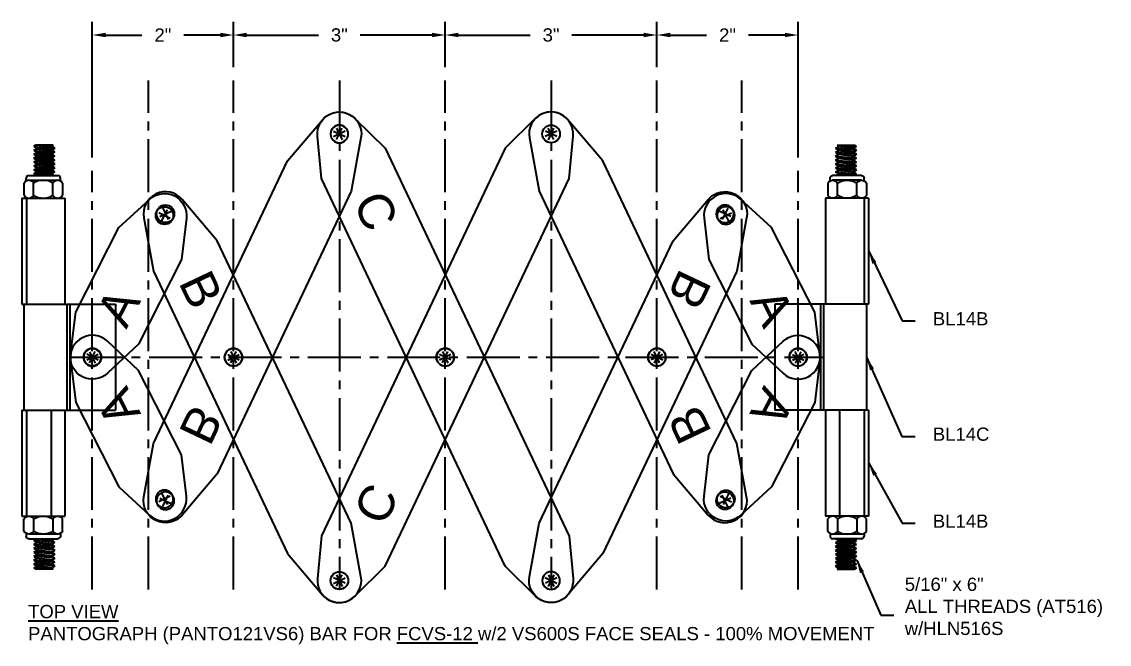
# Model space of a CAD drawing. Header units: inches. Extents: x 1.6 to 29.2, y -12.1 to 19.9.
# Drawn here: x 13.33 to 28.74, y 11.05 to 19.87 of the extents above; entities that cross this region are included whole.
import ezdxf

# ---------------------------------------------------------------- set-up
doc = ezdxf.new("R2010")
doc.units = ezdxf.units.IN
doc.header["$MEASUREMENT"] = 0
doc.linetypes.add('CENTER2', pattern=[1.125, 0.75, -0.125, 0.125, -0.125])
for name, color, linetype in [('Anchors', 4, 'Continuous'), ('Conditions', 1, 'Continuous'), ('Dimensions', 3, 'Continuous'), ('Text', 2, 'Continuous')]:
    doc.layers.add(name, color=color, linetype=linetype)
doc.styles.add('Arial', font='arial.ttf')
doc.dimstyles.new('Arial', dxfattribs={"dimtxt": 0.1875, "dimasz": 0.1875, "dimexe": 0.1875, "dimexo": 0.1875, "dimgap": 0.1875, "dimtad": 0, "dimtih": 1, "dimtoh": 1, "dimdec": 4, "dimzin": 0, "dimdsep": 46, "dimlunit": 4, "dimtxsty": 'Arial', "dimcen": 0.1875, "dimadec": 0, "dimazin": 0, "dimtfac": 1, "dimtdec": 4, "dimtofl": 0, "dimtmove": 0, "dimatfit": 3, "dimfxl": 0, "dimfrac": 2, "dimtolj": 1, "dimtzin": 0, "dimarcsym": 0})

# ---------------------------------------------------------------- blocks, each defined once
blk = doc.blocks.new('B')
blk.add_lwpolyline([(31.274, 47.741), (32.015, 47.542), (36.445, 47.542), (37.186, 47.741, 0.767327), (37.186, 48.343), (36.445, 48.542), (32.015, 48.542), (31.274, 48.343, 0.767327)], format="xyb", close=True)
for centre in [(31.355, 48.042), (33.605, 48.042), (37.106, 48.042)]:
    blk.add_circle(centre, 0.125)
at = {"layer": 'Conditions'}
for p, q in [((31.355, 47.952), (31.355, 48.132)), ((33.605, 47.952), (33.605, 48.132)), ((37.106, 47.952), (37.106, 48.132)), ((31.265, 48.042), (31.445, 48.042)), ((33.515, 48.042), (33.695, 48.042)), ((37.016, 48.042), (37.196, 48.042))]:
    blk.add_line(p, q, dxfattribs=at)
at = {"layer": 'Text', "insert": (32.308, 48.288), "char_height": 0.5, "attachment_point": 1, "style": 'Arial'}
blk.add_mtext('B', dxfattribs=at)
blk = doc.blocks.new('*D34')
at = {"layer": 'Defpoints', "color": 0}
for p in [(16.334, 19.679), (16.334, 19.037), (14.334, 17.756)]:
    blk.add_point(p, dxfattribs=at)
at = {"layer": 'Dimensions', "color": 0, "lineweight": -2}
for p, q in [((14.334, 17.944), (14.334, 19.867)), ((16.334, 19.224), (16.334, 19.867)), ((14.522, 19.679), (15.037, 19.679)), ((16.147, 19.679), (15.631, 19.679))]:
    blk.add_line(p, q, dxfattribs=at)
at = {"layer": 'Dimensions', "color": 0}
for points in [[(14.522, 19.711), (14.522, 19.648), (14.334, 19.679)], [(16.147, 19.711), (16.147, 19.648), (16.334, 19.679)]]:
    blk.add_solid(points, dxfattribs=at)
at = {"layer": 'Dimensions', "color": 0, "insert": (15.334, 19.679), "char_height": 0.1875, "attachment_point": 5, "style": 'Arial'}
blk.add_mtext('\\A1;2"', dxfattribs=at)
blk = doc.blocks.new('HLN516S')
at = {"layer": 'Anchors'}
for p, q in [((-0.205, 0.32), (0.205, 0.32)), ((-0.274, 0.213), (-0.274, 0.04)), ((-0.242, 0.244), (-0.242, 0.283)), ((-0.205, 0.253), (0.205, 0.253)), ((-0.137, 0.04), (-0.137, 0.213)), ((0.137, 0.04), (0.137, 0.213)), ((0.242, 0.244), (0.242, 0.283)), ((0.274, 0.213), (0.274, 0.04)), ((-0.205, 0), (0.205, 0))]:
    blk.add_line(p, q, dxfattribs=at)
for centre, radius, start, end in [((-0.205, 0.283), 0.037, 90, 180), ((0.205, 0.283), 0.037, 0, 90), ((-0.205, 0.175), 0.0783, 29.0208, 150.9792), ((0, 0.001), 0.253, 57.1911, 122.8089), ((0.205, 0.175), 0.0783, 29.0208, 150.9792), ((-0.205, 0.078), 0.0783, 209.0208, 330.9792), ((0, 0.253), 0.253, 237.1911, 302.8089), ((0.205, 0.078), 0.0783, 209.0208, 330.9792)]:
    blk.add_arc(centre, radius, start, end, dxfattribs=at)
blk = doc.blocks.new('BL-14B&C')
for p, q in [((71.097, 26.473), (70.487, 26.473)), ((70.487, 26.473), (70.487, 24.973)), ((71.032, 26.473), (71.032, 24.973)), ((71.097, 26.473), (71.097, 24.973)), ((71.067, 24.97), (69.767, 24.97)), ((69.767, 24.97), (69.767, 23.47)), ((70.417, 24.97), (70.417, 23.47)), ((70.457, 24.97), (70.457, 23.47)), ((71.097, 24.973), (70.487, 24.973)), ((71.067, 24.97), (71.067, 23.47)), ((71.067, 23.47), (69.767, 23.47)), ((71.097, 23.469), (70.487, 23.469)), ((70.487, 23.469), (70.487, 21.969)), ((70.682, 23.469), (70.682, 21.969)), ((71.032, 23.469), (71.032, 21.969)), ((71.097, 23.469), (71.097, 21.969)), ((71.097, 21.969), (70.487, 21.969))]:
    blk.add_line(p, q)
blk.add_circle((70.096, 24.22), 0.125)
at = {"layer": 'Anchors'}
for p, q in [((70.627, 27.18), (70.664, 27.201)), ((70.627, 27.18), (70.927, 27.152)), ((70.627, 27.18), (70.664, 27.158)), ((70.627, 27.124), (70.664, 27.145)), ((70.627, 27.124), (70.664, 27.103)), ((70.627, 27.124), (70.927, 27.096)), ((70.65, 27.222), (70.664, 27.214)), ((70.65, 27.222), (70.902, 27.222)), ((70.664, 27.214), (70.664, 27.201)), ((70.664, 27.214), (70.89, 27.186)), ((70.89, 27.173), (70.664, 27.201)), ((70.664, 27.158), (70.664, 27.145)), ((70.664, 27.158), (70.89, 27.131)), ((70.89, 27.117), (70.664, 27.145)), ((70.769, 27.222), (70.927, 27.207)), ((70.927, 27.207), (70.89, 27.186)), ((70.89, 27.186), (70.89, 27.173)), ((70.927, 27.152), (70.89, 27.173)), ((70.927, 27.152), (70.89, 27.131)), ((70.89, 27.131), (70.89, 27.117)), ((70.927, 27.207), (70.902, 27.222)), ((70.627, 27.068), (70.664, 27.09)), ((70.627, 27.068), (70.664, 27.047)), ((70.627, 27.068), (70.927, 27.041)), ((70.627, 27.013), (70.664, 27.034)), ((70.627, 27.013), (70.664, 26.992)), ((70.627, 27.013), (70.927, 26.985)), ((70.627, 26.957), (70.664, 26.979)), ((70.664, 27.103), (70.664, 27.09)), ((70.664, 27.103), (70.89, 27.075)), ((70.89, 27.062), (70.664, 27.09)), ((70.664, 27.047), (70.664, 27.034)), ((70.664, 27.047), (70.89, 27.019)), ((70.89, 27.006), (70.664, 27.034)), ((70.664, 26.992), (70.664, 26.979)), ((70.664, 26.992), (70.89, 26.964)), ((70.89, 26.951), (70.664, 26.979)), ((70.927, 27.096), (70.89, 27.117)), ((70.927, 27.096), (70.89, 27.075)), ((70.89, 27.075), (70.89, 27.062)), ((70.927, 27.041), (70.89, 27.062)), ((70.927, 27.041), (70.89, 27.019)), ((70.89, 27.019), (70.89, 27.006)), ((70.927, 26.985), (70.89, 27.006)), ((70.927, 26.985), (70.89, 26.964)), ((70.627, 26.957), (70.664, 26.936)), ((70.627, 26.957), (70.927, 26.93)), ((70.627, 26.902), (70.664, 26.923)), ((70.627, 26.902), (70.664, 26.881)), ((70.627, 26.902), (70.927, 26.874)), ((70.627, 26.846), (70.664, 26.867)), ((70.627, 26.846), (70.664, 26.825)), ((70.627, 26.846), (70.927, 26.818)), ((70.632, 26.793), (70.664, 26.812)), ((70.664, 26.936), (70.664, 26.923)), ((70.664, 26.936), (70.89, 26.908)), ((70.89, 26.895), (70.664, 26.923)), ((70.664, 26.881), (70.664, 26.867)), ((70.664, 26.881), (70.89, 26.853)), ((70.89, 26.84), (70.664, 26.867)), ((70.664, 26.825), (70.664, 26.812)), ((70.664, 26.825), (70.89, 26.797)), ((70.817, 26.793), (70.664, 26.812)), ((70.89, 26.964), (70.89, 26.951)), ((70.927, 26.93), (70.89, 26.951)), ((70.927, 26.93), (70.89, 26.908)), ((70.89, 26.908), (70.89, 26.895)), ((70.927, 26.874), (70.89, 26.895)), ((70.927, 26.874), (70.89, 26.853)), ((70.89, 26.853), (70.89, 26.84)), ((70.927, 26.818), (70.89, 26.84)), ((70.927, 26.818), (70.89, 26.797)), ((70.89, 26.797), (70.89, 26.793)), ((70.627, 21.596), (70.927, 21.624)), ((70.627, 21.596), (70.664, 21.617)), ((70.627, 21.596), (70.664, 21.575)), ((70.632, 21.649), (70.664, 21.63)), ((70.817, 21.649), (70.664, 21.63)), ((70.664, 21.617), (70.89, 21.645)), ((70.664, 21.617), (70.664, 21.63)), ((70.89, 21.602), (70.664, 21.575)), ((70.664, 21.562), (70.89, 21.589)), ((70.664, 21.562), (70.664, 21.575)), ((70.89, 21.645), (70.89, 21.649)), ((70.927, 21.624), (70.89, 21.645)), ((70.927, 21.624), (70.89, 21.602)), ((70.89, 21.589), (70.89, 21.602)), ((70.927, 21.568), (70.89, 21.589)), ((70.627, 21.54), (70.927, 21.568)), ((70.627, 21.54), (70.664, 21.562)), ((70.627, 21.54), (70.664, 21.519)), ((70.627, 21.485), (70.927, 21.513)), ((70.627, 21.485), (70.664, 21.506)), ((70.627, 21.485), (70.664, 21.464)), ((70.627, 21.429), (70.927, 21.457)), ((70.627, 21.429), (70.664, 21.45)), ((70.627, 21.429), (70.664, 21.408)), ((70.89, 21.547), (70.664, 21.519)), ((70.664, 21.506), (70.89, 21.534)), ((70.664, 21.506), (70.664, 21.519)), ((70.89, 21.491), (70.664, 21.464)), ((70.664, 21.45), (70.89, 21.478)), ((70.664, 21.45), (70.664, 21.464)), ((70.89, 21.436), (70.664, 21.408)), ((70.664, 21.395), (70.89, 21.423)), ((70.927, 21.568), (70.89, 21.547)), ((70.89, 21.534), (70.89, 21.547)), ((70.927, 21.513), (70.89, 21.534)), ((70.927, 21.513), (70.89, 21.491)), ((70.89, 21.478), (70.89, 21.491)), ((70.927, 21.457), (70.89, 21.478)), ((70.927, 21.457), (70.89, 21.436)), ((70.89, 21.423), (70.89, 21.436)), ((70.927, 21.401), (70.89, 21.423)), ((70.627, 21.374), (70.927, 21.401)), ((70.627, 21.374), (70.664, 21.395)), ((70.627, 21.374), (70.664, 21.352)), ((70.627, 21.318), (70.927, 21.346)), ((70.627, 21.318), (70.664, 21.339)), ((70.627, 21.318), (70.664, 21.297)), ((70.627, 21.263), (70.927, 21.29)), ((70.627, 21.263), (70.664, 21.284)), ((70.664, 21.395), (70.664, 21.408)), ((70.89, 21.38), (70.664, 21.352)), ((70.664, 21.339), (70.89, 21.367)), ((70.664, 21.339), (70.664, 21.352)), ((70.89, 21.325), (70.664, 21.297)), ((70.664, 21.284), (70.89, 21.312)), ((70.664, 21.284), (70.664, 21.297)), ((70.89, 21.269), (70.664, 21.241)), ((70.927, 21.401), (70.89, 21.38)), ((70.89, 21.367), (70.89, 21.38)), ((70.927, 21.346), (70.89, 21.367)), ((70.927, 21.346), (70.89, 21.325)), ((70.89, 21.312), (70.89, 21.325)), ((70.927, 21.29), (70.89, 21.312)), ((70.927, 21.29), (70.89, 21.269)), ((70.89, 21.256), (70.89, 21.269)), ((70.627, 21.263), (70.664, 21.241)), ((70.65, 21.22), (70.664, 21.228)), ((70.65, 21.22), (70.902, 21.22)), ((70.664, 21.228), (70.89, 21.256)), ((70.664, 21.228), (70.664, 21.241)), ((70.769, 21.22), (70.927, 21.235)), ((70.927, 21.235), (70.89, 21.256)), ((70.927, 21.235), (70.902, 21.22))]:
    blk.add_line(p, q, dxfattribs=at)
for p in [(70.664, 27.214), (70.664, 27.158), (70.664, 27.103), (70.664, 27.047), (70.664, 26.992), (70.664, 26.936), (70.664, 26.881), (70.664, 26.825), (70.664, 21.617), (70.664, 21.562), (70.664, 21.506), (70.664, 21.45), (70.664, 21.395), (70.664, 21.339), (70.664, 21.284), (70.664, 21.228)]:
    blk.add_point(p, dxfattribs=at)
at = {"xscale": -1}
blk.add_blockref('HLN516S', (70.792, 26.473), dxfattribs=at)
at = {"rotation": 180}
blk.add_blockref('HLN516S', (70.792, 21.969), dxfattribs=at)
blk = doc.blocks.new('A')
blk.add_lwpolyline([(2.358, 0.293, -0.700208), (2.358, -0.293), (1.805, -0.5), (0.462, -0.5), (-0.107, -0.293, -0.700208), (-0.107, 0.293), (0.462, 0.5), (1.805, 0.5)], format="xyb", close=True)
for centre in [(0, 0), (2.251, 0)]:
    blk.add_circle(centre, 0.125)
at = {"layer": 'Conditions'}
for p, q in [((-0.09, 0), (0.09, 0)), ((0, -0.09), (0, 0.09)), ((2.251, -0.09), (2.251, 0.09)), ((2.161, 0), (2.341, 0))]:
    blk.add_line(p, q, dxfattribs=at)
at = {"layer": 'Text', "insert": (0.563, 0.246), "char_height": 0.5, "attachment_point": 1, "style": 'Arial'}
blk.add_mtext('A', dxfattribs=at)
blk = doc.blocks.new('C')
blk.add_lwpolyline([(38.462, 44.18, 0.700208), (38.462, 44.767), (37.894, 44.973), (31.816, 44.973), (31.248, 44.767, 0.700208), (31.248, 44.18), (31.816, 43.973), (37.894, 43.973)], format="xyb", close=True)
for centre in [(31.355, 44.473), (34.855, 44.473), (38.356, 44.473)]:
    blk.add_circle(centre, 0.125)
at = {"layer": 'Conditions'}
for p, q in [((31.355, 44.383), (31.355, 44.563)), ((34.855, 44.383), (34.855, 44.563)), ((38.356, 44.383), (38.356, 44.563)), ((31.265, 44.473), (31.445, 44.473)), ((34.765, 44.473), (34.945, 44.473)), ((38.266, 44.473), (38.446, 44.473))]:
    blk.add_line(p, q, dxfattribs=at)
at = {"layer": 'Text', "insert": (32.308, 44.719), "char_height": 0.5, "attachment_point": 1, "style": 'Arial'}
blk.add_mtext('C', dxfattribs=at)
blk = doc.blocks.new('*D31')
at = {"layer": 'Defpoints', "color": 0}
for p in [(22.334, 19.679), (19.334, 19.037), (22.334, 19.037)]:
    blk.add_point(p, dxfattribs=at)
at = {"layer": 'Dimensions', "color": 0, "lineweight": -2}
for p, q in [((19.334, 19.224), (19.334, 19.867)), ((22.334, 19.224), (22.334, 19.867)), ((19.522, 19.679), (20.539, 19.679)), ((22.147, 19.679), (21.129, 19.679))]:
    blk.add_line(p, q, dxfattribs=at)
at = {"layer": 'Dimensions', "color": 0}
for points in [[(19.522, 19.711), (19.522, 19.648), (19.334, 19.679)], [(22.147, 19.711), (22.147, 19.648), (22.334, 19.679)]]:
    blk.add_solid(points, dxfattribs=at)
at = {"layer": 'Dimensions', "color": 0, "insert": (20.834, 19.679), "char_height": 0.1875, "attachment_point": 5, "style": 'Arial'}
blk.add_mtext('\\A1;3"', dxfattribs=at)
blk = doc.blocks.new('*D32')
at = {"layer": 'Defpoints', "color": 0}
for p in [(19.334, 19.679), (16.334, 19.037), (19.334, 19.037)]:
    blk.add_point(p, dxfattribs=at)
at = {"layer": 'Dimensions', "color": 0, "lineweight": -2}
for p, q in [((16.334, 19.224), (16.334, 19.867)), ((19.334, 19.224), (19.334, 19.867)), ((16.522, 19.679), (17.539, 19.679)), ((19.147, 19.679), (18.129, 19.679))]:
    blk.add_line(p, q, dxfattribs=at)
at = {"layer": 'Dimensions', "color": 0}
for points in [[(16.522, 19.711), (16.522, 19.648), (16.334, 19.679)], [(19.147, 19.711), (19.147, 19.648), (19.334, 19.679)]]:
    blk.add_solid(points, dxfattribs=at)
at = {"layer": 'Dimensions', "color": 0, "insert": (17.834, 19.679), "char_height": 0.1875, "attachment_point": 5, "style": 'Arial'}
blk.add_mtext('\\A1;3"', dxfattribs=at)
blk = doc.blocks.new('*D33')
at = {"layer": 'Defpoints', "color": 0}
for p in [(22.334, 19.679), (22.334, 19.037), (24.334, 17.756)]:
    blk.add_point(p, dxfattribs=at)
at = {"layer": 'Dimensions', "color": 0, "lineweight": -2}
for p, q in [((22.334, 19.224), (22.334, 19.867)), ((24.334, 17.944), (24.334, 19.867)), ((22.522, 19.679), (23.037, 19.679)), ((24.147, 19.679), (23.631, 19.679))]:
    blk.add_line(p, q, dxfattribs=at)
at = {"layer": 'Dimensions', "color": 0}
for points in [[(22.522, 19.711), (22.522, 19.648), (22.334, 19.679)], [(24.147, 19.711), (24.147, 19.648), (24.334, 19.679)]]:
    blk.add_solid(points, dxfattribs=at)
at = {"layer": 'Dimensions', "color": 0, "insert": (23.334, 19.679), "char_height": 0.1875, "attachment_point": 5, "style": 'Arial'}
blk.add_mtext('\\A1;2"', dxfattribs=at)

msp = doc.modelspace()

# ---------------------------------------------------------------- linework, layer by layer
at = {"linetype": 'CENTER2'}
for p, q in [((15.13109, 11.82675), (15.13109, 19.03693)), ((16.33418, 11.82675), (16.33418, 19.03693)), ((17.83415, 19.03693), (17.83415, 11.82675)), ((19.33418, 11.82675), (19.33418, 19.03693)), ((20.83421, 19.03693), (20.83421, 11.82675)), ((22.33418, 11.82675), (22.33418, 19.03693)), ((23.53727, 11.82675), (23.53727, 19.03693)), ((14.33418, 11.82675), (14.33418, 17.75619)), ((24.33418, 11.82675), (24.33418, 17.75619)), ((14.01418, 15.11458), (24.69418, 15.11458))]:
    msp.add_line(p, q, dxfattribs=at)

# ---------------------------------------------------------------- block references
at = {"layer": 'Conditions', "color": 7, "xscale": -1}
for name, p, rotation in [('B', (-41.47405, 5.34111), 244.6240171405674), ('C', (44.57856, 65.66596), 115.3769335251522), ('B', (80.14241, 24.88804), 64.62401714056739), ('A', (24.33321, 15.11592), 296.9919917927451), ('A', (14.33515, 15.11323), 116.9919917927452)]:
    msp.add_blockref(name, p, dxfattribs=dict(at, rotation=rotation))
at = {"layer": 'Conditions', "color": 7}
for name, p, rotation in [('C', (44.57856, -35.43681), 64.62306647484777), ('B', (80.14241, 5.34111), 115.3759828594326), ('A', (14.33515, 15.11592), 63.0080082072549), ('B', (-41.47405, 24.88804), 295.3759828594326), ('A', (24.33321, 15.11323), 243.0080082072549)]:
    msp.add_blockref(name, p, dxfattribs=dict(at, rotation=rotation))
at = {"layer": 'Conditions', "xscale": -1}
msp.add_blockref('BL-14B&C', (84.43162, -9.10453), dxfattribs=at)
at = {"layer": 'Conditions'}
msp.add_blockref('BL-14B&C', (-45.76327, -9.10513), dxfattribs=at)

# ---------------------------------------------------------------- texts
at = {"layer": 'Text', "char_height": 0.1875, "style": 'Arial'}
for s, insert, attachment_point in [('\\A1;BL14B', (26.24382, 15.75429), 1), ('BL14C', (26.24365, 14.11936), 1), ('BL14B', (26.24382, 12.88742), 1), ('5/16" x 6"\\PALL THREADS (AT516)\\Pw/HLN516S', (25.84557, 11.5854), 4), ('{\\LTOP VIEW\\P}PANTOGRAPH (PANTO121VS6) BAR FOR {\\LFCVS-12} w/2 VS600S FACE SEALS - 100% MOVEMENT', (13.42387, 11.6062), 1)]:
    msp.add_mtext(s, dxfattribs=dict(at, insert=insert, attachment_point=attachment_point))

# ---------------------------------------------------------------- dimensions: what is measured, and where the dimension line sits
at = {"layer": 'Dimensions'}
for base, p1, p2, picture, middle in [((16.33418, 19.67932), (14.33418, 17.75619), (16.33418, 19.03693), '*D34', (15.33418, 19.67932)), ((19.33418, 19.67932), (16.33418, 19.03693), (19.33418, 19.03693), '*D32', (17.83418, 19.67932)), ((22.33418, 19.67932), (19.33418, 19.03693), (22.33418, 19.03693), '*D31', (20.83418, 19.67932))]:
    dim = msp.add_linear_dim(base=base, p1=p1, p2=p2, dimstyle='Arial', override={"dimpost": ''}, dxfattribs=at)
    dim.commit()
    dim.dimension.update_dxf_attribs({"geometry": picture, "text_midpoint": middle})
dim = msp.add_linear_dim(base=(22.33418, 19.67932), p1=(24.33418, 17.75619), p2=(22.33418, 19.03693), angle=180, dimstyle='Arial', override={"dimpost": ''}, dxfattribs=at)
dim.commit()
dim.dimension.update_dxf_attribs({"geometry": '*D33', "text_midpoint": (23.33418, 19.67932)})

# ---------------------------------------------------------------- leaders
at = {"layer": 'Text', "annotation_type": 0, "has_hookline": 1, "hookline_direction": 0}
for points, text_width in [([(25.33418, 16.61801), (25.80632, 15.62929), (25.99382, 15.62929)], 0.75333), ([(25.30418, 15.11452), (25.80615, 13.99436), (25.99365, 13.99436)], 0.77136), ([(25.33418, 13.61392), (25.80632, 12.76242), (25.99382, 12.76242)], 0.75333), ([(25.16418, 12.2408), (25.50528, 11.4604), (25.69278, 11.4604)], 2.79997)]:
    msp.add_leader(points, dimstyle='Arial', override={"dimgap": 0.25, "dimtad": 0}, dxfattribs=dict(at, text_width=text_width))

doc.saveas('drawing.dxf')
